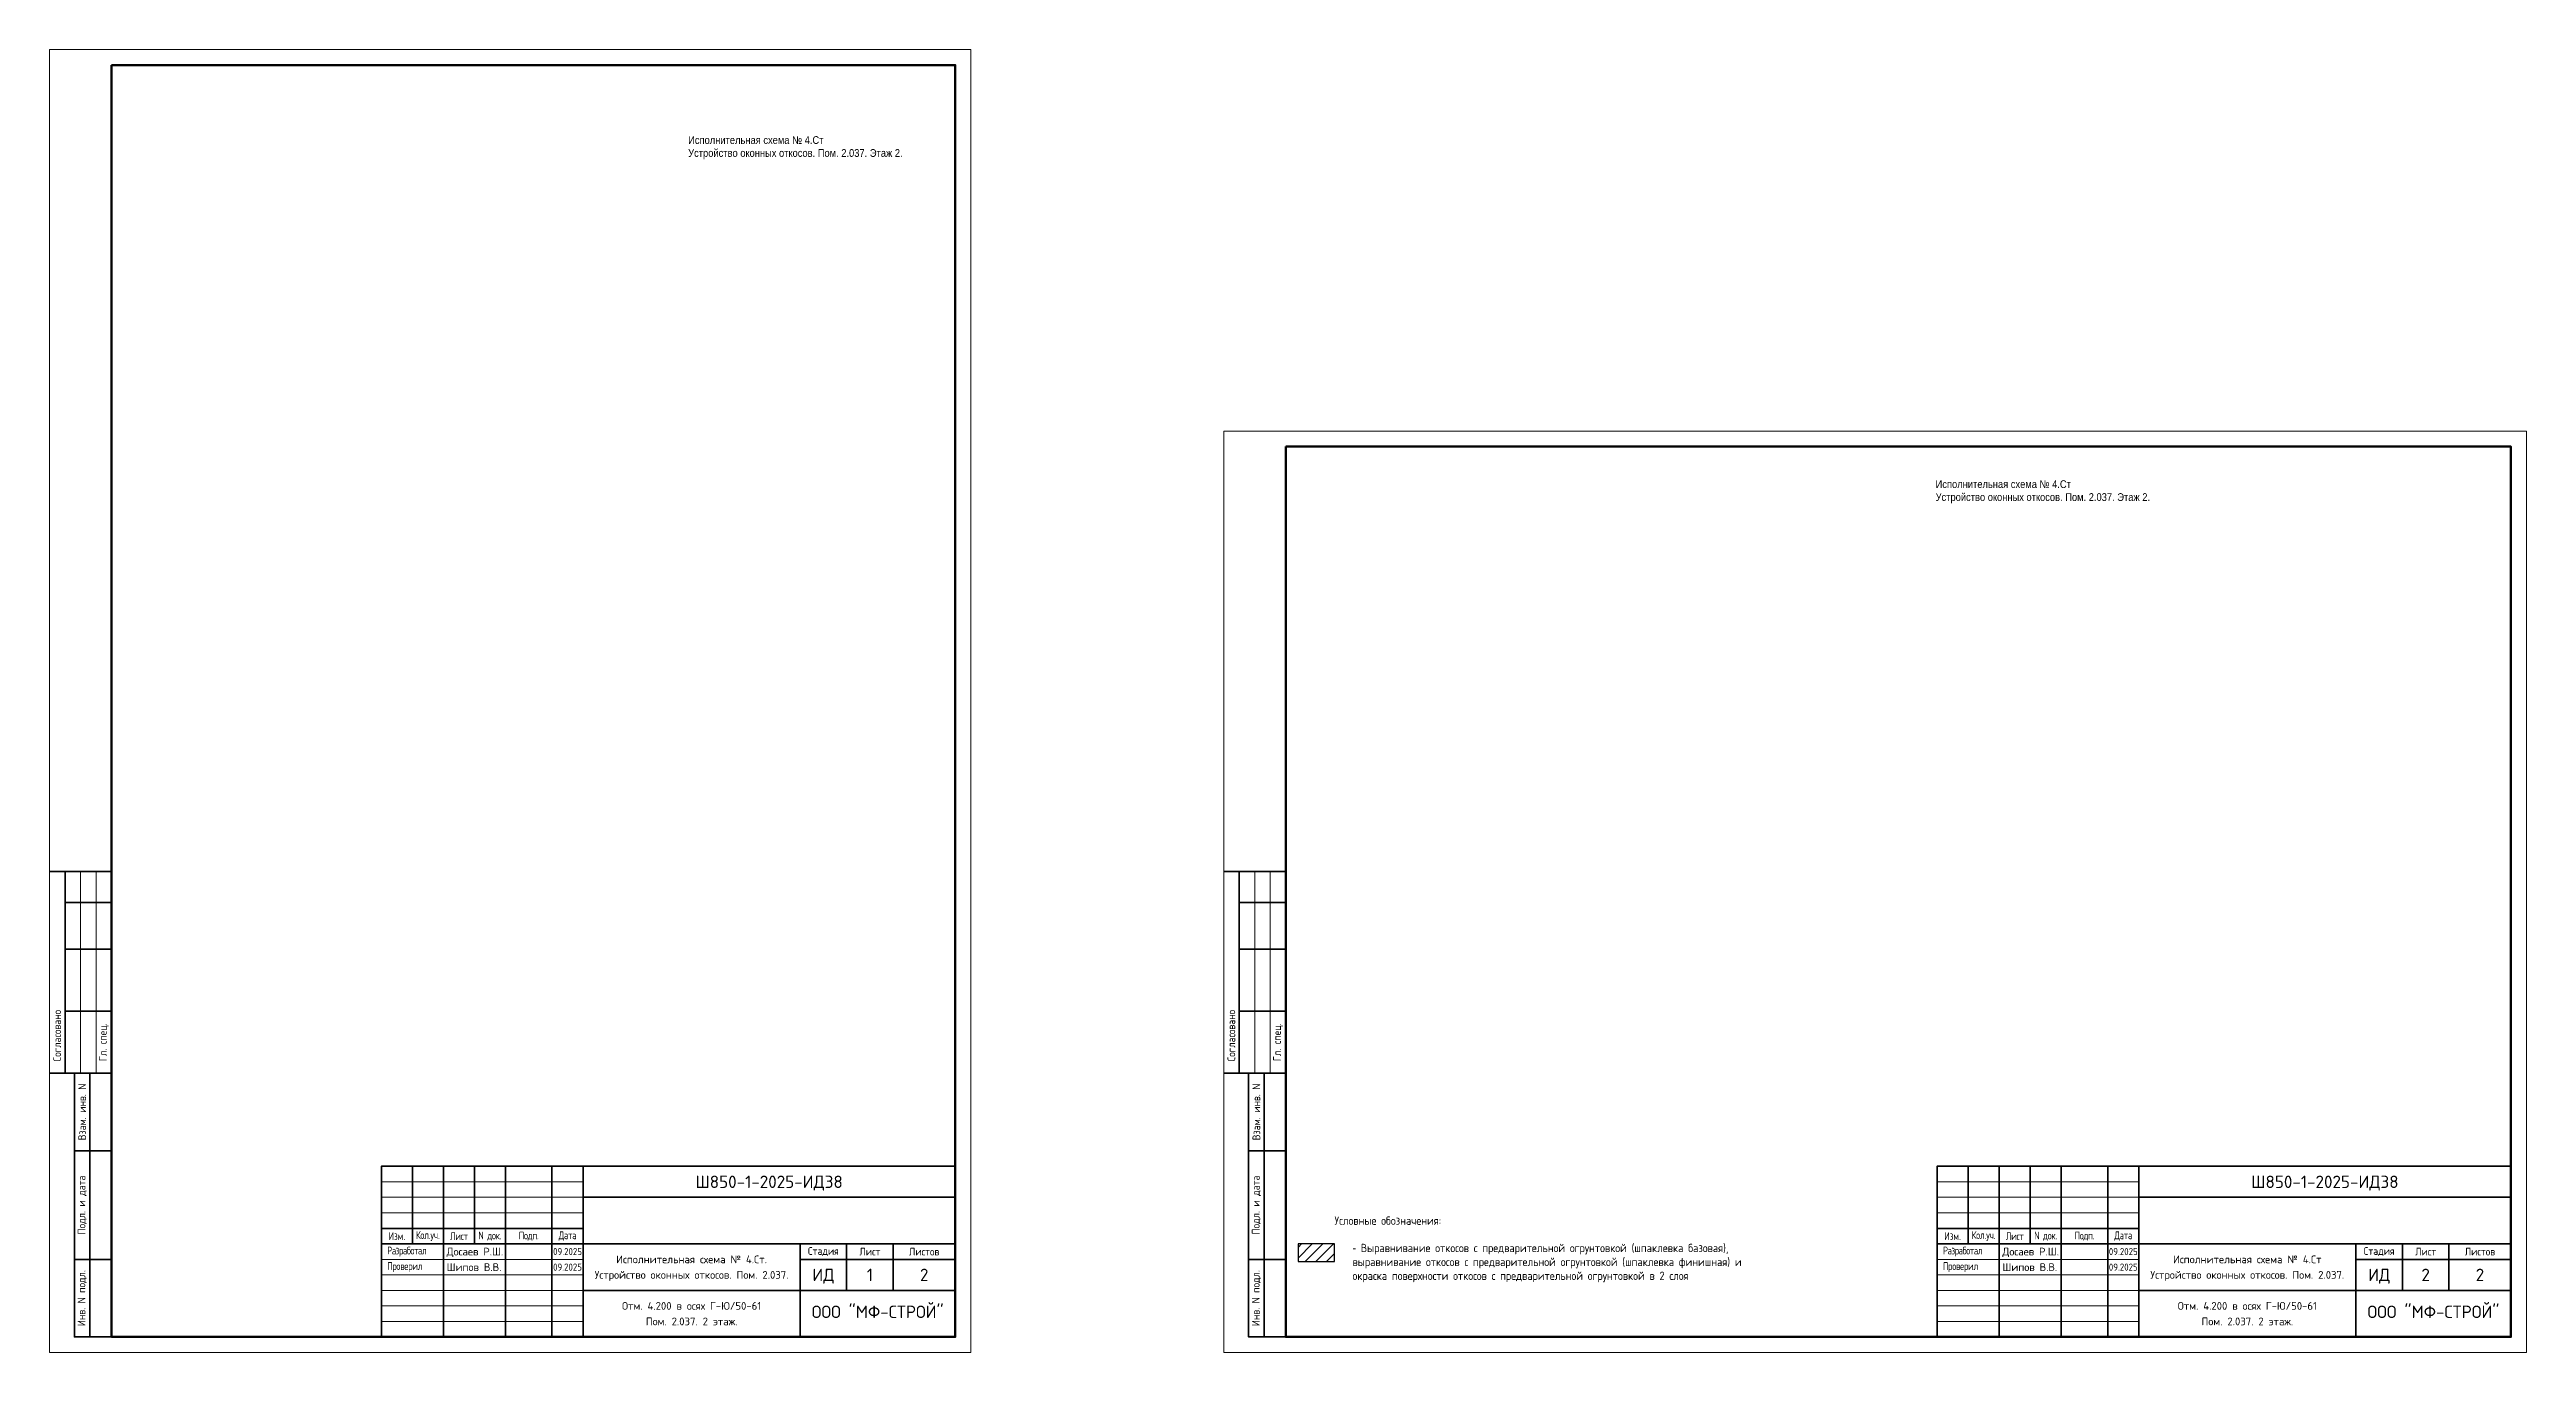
# Paper-space layout 'Step 4' of a CAD drawing. Header units: millimetres. Extents: x -146 to 652, y 273 to 693.
import ezdxf
from ezdxf.enums import TextEntityAlignment as Align

# ---------------------------------------------------------------- set-up
doc = ezdxf.new("R2018")
doc.units = ezdxf.units.MM
doc.layers.add('ВЭ', color=7, linetype='Continuous', lineweight=15, plot=False)
doc.layers.add('Условные обозначения', color=90, linetype='Continuous')
doc.styles.get("Standard").update_dxf_attribs({"font": 'arial.ttf'})
doc.styles.add('СПДС', font='isocpeur.ttf', dxfattribs={"width": 0.9})

# ---------------------------------------------------------------- blocks, each defined once
blk = doc.blocks.new('*U62')
at = {"lineweight": 0}
blk.add_lwpolyline([(-292, -5), (5, -5), (5, 415), (-292, 415)], close=True, dxfattribs=at)
at = {"color": 0, "linetype": 'Continuous', "lineweight": 50}
blk.add_lwpolyline([(-272, 410), (0, 410), (0, 0), (-272, 0)], close=True, dxfattribs=at)
at = {"lineweight": 35}
for points in [[(-272, 150), (-292, 150)], [(-287, 85), (-287, 150)], [(-272, 140), (-287, 140)], [(-272, 125), (-287, 125)], [(-272, 105), (-287, 105)], [(-272, 85), (-292, 85)], [(-272, 85), (-284, 85), (-284, 0), (-272, 0)], [(-279, 0), (-279, 85)], [(-272, 60), (-284, 60)], [(-175, 55), (-175, 30)], [(-165, 55), (-165, 0)], [(-155, 55), (-155, 30)], [(-145, 55), (-145, 0)], [(-130, 55), (-130, 0)], [(-120, 55), (-120, 0)], [(-120, 45), (0, 45)], [(-185, 35), (-120, 35)], [(-272, 25), (-284, 25)], [(-185, 30), (0, 30)], [(-50, 30), (-50, 0)], [(-50, 25), (0, 25)], [(-35, 30), (-35, 15)], [(-20, 30), (-20, 15)], [(-120, 15), (0, 15)]]:
    blk.add_lwpolyline(points, dxfattribs=at)
at = {"lineweight": 18}
for points in [[(-282, 85), (-282, 150)], [(-277, 85), (-277, 150)], [(-185, 50), (-120, 50)], [(-185, 45), (-120, 45)], [(-185, 40), (-120, 40)], [(-185, 25), (-120, 25)], [(-185, 20), (-120, 20)], [(-185, 15), (-120, 15)], [(-185, 10), (-120, 10)], [(-185, 5), (-120, 5)]]:
    blk.add_lwpolyline(points, dxfattribs=at)
at = {"lineweight": 35}
blk.add_lwpolyline([(-185, 0), (0, 0), (0, 55), (-185, 55)], close=True, dxfattribs=at)
at = {"lineweight": 0}
blk.add_lwpolyline([(0, -5), (5, -5), (5, 0)], dxfattribs=at)
at = {"lineweight": -2, "char_height": 2.5, "attachment_point": 5, "rotation": 90, "style": 'СПДС'}
for s, insert, width in [('Согласовано', (-289.56, 97.1), 19.9913), ('Гл. спец.', (-274.5, 95), 19.9913), ('Взам. инв. N', (-281.5, 72.5), 24.9913), ('Подл. и дата', (-281.5, 42.5), 34.9913), ('Инв. N подл.', (-281.5, 12.5), 24.9913)]:
    blk.add_mtext(s, dxfattribs=dict(at, insert=insert, width=width))
at = {"lineweight": -2, "char_height": 2.5, "style": 'СПДС'}
for s, insert, width, attachment_point in [('{\\W0.8;Изм}.', (-180, 32.5), 10, 5), ('{\\W0.8;\\T0.95;Кол.уч}.', (-170, 32.5), 10, 5), ('{\\W0.8;\\T0.95;Лист}', (-160, 32.5), 10, 5), ('{\\W0.8;\\T0.95;N док.}', (-150, 32.5), 10, 5), ('{\\W0.8;\\T0.95;Подп.}', (-137.5, 32.5), 15, 5), ('{\\W0.8;\\T0.95;Дата}', (-125, 32.5), 10, 5), ('{\\W0.8;\\T0.9;Разработал}', (-183.15, 27.5), 17.9525, 4), ('{\\W0.8;\\T0.95;Проверил}', (-183.15, 22.5), 17.9525, 4), ('Стадия', (-42.5, 27.5), 15, 5), ('Лист', (-27.5, 27.5), 15, 5), ('Листов', (-10, 27.5), 20, 5)]:
    blk.add_mtext(s, dxfattribs=dict(at, insert=insert, width=width, attachment_point=attachment_point))
at = {"lineweight": 30, "width": 0.9, "flags": 104}
blk.add_attdef('ШАПКА', text='', height=3, dxfattribs=at).set_placement((-135, 281), align=Align.MIDDLE_CENTER)
at = {"style": 'СПДС'}
for tag, height, p in [('ШИФР_ПРОЕКТА', 4, (-60, 50)), ('НАИМЕНОВАНИЕ_ОБЪЕКТА', 2.5, (-85, 25)), ('НАИМЕНОВАНИЕ_ОБЪЕКТА2', 2.5, (-85, 20)), ('СТАДИЯ', 4, (-42.5, 20)), ('ЛИСТ_первый', 4, (-27.5, 20)), ('ЛИСТОВ', 4, (-10, 20)), ('НАИМЕНОВАНИЕ_ЧЕРТЕЖА1', 2.5, (-85, 10)), ('ОРГАНИЗАЦИЯ_РАЗРАБОТЧИК1', 4, (-25, 8.09)), ('НАИМЕНОВАНИЕ_ЧЕРТЕЖА2', 2.5, (-85, 5))]:
    blk.add_attdef(tag, text='', height=height, dxfattribs=at).set_placement(p, align=Align.MIDDLE_CENTER)
for tag, p in [('РАЗРАБОТЧИК', (-163.97, 27.5)), ('РУК.ГРУППЫ', (-163.97, 22.5))]:
    blk.add_attdef(tag, text='', height=2.5, dxfattribs=at).set_placement(p, align=Align.MIDDLE_LEFT)
at = {"style": 'СПДС', "width": 0.9}
for p in [(-129.65, 26.37), (-129.65, 21.37)]:
    blk.add_attdef('ДАТА', p, '', height=2.3, dxfattribs=at)
blk = doc.blocks.new('*U61')
at = {"lineweight": 0}
blk.add_lwpolyline([(-415, -5), (5, -5), (5, 292), (-415, 292)], close=True, dxfattribs=at)
at = {"color": 0, "linetype": 'Continuous', "lineweight": 50}
blk.add_lwpolyline([(-395, 287), (0, 287), (0, 0), (-395, 0)], close=True, dxfattribs=at)
at = {"lineweight": 35}
for points in [[(-395, 150), (-415, 150)], [(-410, 85), (-410, 150)], [(-395, 140), (-410, 140)], [(-395, 125), (-410, 125)], [(-395, 105), (-410, 105)], [(-395, 85), (-415, 85)], [(-395, 85), (-407, 85), (-407, 0), (-395, 0)], [(-402, 0), (-402, 85)], [(-395, 60), (-407, 60)], [(-175, 55), (-175, 30)], [(-165, 55), (-165, 0)], [(-155, 55), (-155, 30)], [(-145, 55), (-145, 0)], [(-130, 55), (-130, 0)], [(-120, 55), (-120, 0)], [(-120, 45), (0, 45)], [(-185, 35), (-120, 35)], [(-395, 25), (-407, 25)], [(-185, 30), (0, 30)], [(-50, 30), (-50, 0)], [(-50, 25), (0, 25)], [(-35, 30), (-35, 15)], [(-20, 30), (-20, 15)], [(-120, 15), (0, 15)]]:
    blk.add_lwpolyline(points, dxfattribs=at)
at = {"lineweight": 18}
for points in [[(-405, 85), (-405, 150)], [(-400, 85), (-400, 150)], [(-185, 50), (-120, 50)], [(-185, 45), (-120, 45)], [(-185, 40), (-120, 40)], [(-185, 25), (-120, 25)], [(-185, 20), (-120, 20)], [(-185, 15), (-120, 15)], [(-185, 10), (-120, 10)], [(-185, 5), (-120, 5)]]:
    blk.add_lwpolyline(points, dxfattribs=at)
at = {"lineweight": 35}
blk.add_lwpolyline([(-185, 0), (0, 0), (0, 55), (-185, 55)], close=True, dxfattribs=at)
at = {"lineweight": 0}
blk.add_lwpolyline([(0, -5), (5, -5), (5, 0)], dxfattribs=at)
at = {"lineweight": -2, "char_height": 2.5, "attachment_point": 5, "rotation": 90, "style": 'СПДС'}
for s, insert, width in [('Согласовано', (-412.56, 97.1), 19.9913), ('Гл. спец.', (-397.5, 95), 19.9913), ('Взам. инв. N', (-404.5, 72.5), 24.9913), ('Подл. и дата', (-404.5, 42.5), 34.9913), ('Инв. N подл.', (-404.5, 12.5), 24.9913)]:
    blk.add_mtext(s, dxfattribs=dict(at, insert=insert, width=width))
at = {"lineweight": -2, "char_height": 2.5, "style": 'СПДС'}
for s, insert, width, attachment_point in [('{\\W0.8;Изм}.', (-180, 32.5), 10, 5), ('{\\W0.8;\\T0.95;Кол.уч}.', (-170, 32.5), 10, 5), ('{\\W0.8;\\T0.95;Лист}', (-160, 32.5), 10, 5), ('{\\W0.8;\\T0.95;N док.}', (-150, 32.5), 10, 5), ('{\\W0.8;\\T0.95;Подп.}', (-137.5, 32.5), 15, 5), ('{\\W0.8;\\T0.95;Дата}', (-125, 32.5), 10, 5), ('{\\W0.8;\\T0.9;Разработал}', (-183.15, 27.5), 17.9525, 4), ('{\\W0.8;\\T0.95;Проверил}', (-183.15, 22.5), 17.9525, 4), ('Стадия', (-42.5, 27.5), 15, 5), ('Лист', (-27.5, 27.5), 15, 5), ('Листов', (-10, 27.5), 20, 5)]:
    blk.add_mtext(s, dxfattribs=dict(at, insert=insert, width=width, attachment_point=attachment_point))
at = {"lineweight": 30, "width": 0.9, "flags": 104}
blk.add_attdef('ШАПКА', text='', height=3, dxfattribs=at).set_placement((-135, 281), align=Align.MIDDLE_CENTER)
at = {"style": 'СПДС'}
for tag, height, p in [('ШИФР_ПРОЕКТА', 4, (-60, 50)), ('НАИМЕНОВАНИЕ_ОБЪЕКТА', 2.5, (-85, 25)), ('НАИМЕНОВАНИЕ_ОБЪЕКТА2', 2.5, (-85, 20)), ('СТАДИЯ', 4, (-42.5, 20)), ('ЛИСТ_первый', 4, (-27.5, 20)), ('ЛИСТОВ', 4, (-10, 20)), ('НАИМЕНОВАНИЕ_ЧЕРТЕЖА1', 2.5, (-85, 10)), ('ОРГАНИЗАЦИЯ_РАЗРАБОТЧИК1', 4, (-25, 8.09)), ('НАИМЕНОВАНИЕ_ЧЕРТЕЖА2', 2.5, (-85, 5))]:
    blk.add_attdef(tag, text='', height=height, dxfattribs=at).set_placement(p, align=Align.MIDDLE_CENTER)
for tag, p in [('РАЗРАБОТЧИК', (-163.97, 27.5)), ('РУК.ГРУППЫ', (-163.97, 22.5))]:
    blk.add_attdef(tag, text='', height=2.5, dxfattribs=at).set_placement(p, align=Align.MIDDLE_LEFT)
at = {"style": 'СПДС', "width": 0.9}
for p in [(-129.65, 26.37), (-129.65, 21.37)]:
    blk.add_attdef('ДАТА', p, '', height=2.3, dxfattribs=at)

psp = doc.layouts.new('Step 4')

# ---------------------------------------------------------------- hatches: boundary and pattern name
at = {"layer": 'Условные обозначения'}
h = psp.add_hatch(dxfattribs=at)
h.set_pattern_fill('ANSI31', color=4, scale=0.767323)
h.set_pattern_definition([(45, (-308.9236, 406.8913), (-1.722688, 1.722688), [])])
h.paths.add_polyline_path([(256.21, 308.21), (256.21, 302.47), (267.97, 302.47), (267.97, 308.21)])

# ---------------------------------------------------------------- linework, layer by layer
at = {"layer": 'Условные обозначения', "color": 18, "true_color": 0x000000}
psp.add_lwpolyline([(256.21, 302.47), (267.97, 302.47), (267.97, 308.21), (256.21, 308.21)], close=True, dxfattribs=at)

# ---------------------------------------------------------------- block references
ref = psp.add_blockref('*U62', (145.67, 278.2))
ref.add_attrib('СТАДИЯ', 'ИД', dxfattribs={"height": 4, "style": 'СПДС'}).set_placement((103.17, 298.2), align=Align.MIDDLE_CENTER)
ref.add_attrib('ЛИСТ_первый', '1', dxfattribs={"height": 4, "style": 'СПДС'}).set_placement((118.17, 298.2), align=Align.MIDDLE_CENTER)
ref.add_attrib('ЛИСТОВ', '2', dxfattribs={"height": 4, "style": 'СПДС'}).set_placement((135.67, 298.2), align=Align.MIDDLE_CENTER)
ref.add_attrib('ШИФР_ПРОЕКТА', 'Ш850-1-2025-ИД38', dxfattribs={"height": 4, "style": 'СПДС'}).set_placement((85.67, 328.2), align=Align.MIDDLE_CENTER)
ref.add_attrib('НАИМЕНОВАНИЕ_ОБЪЕКТА', 'Исполнительная схема № 4.Ст.', dxfattribs={"height": 2.5, "style": 'СПДС'}).set_placement((60.67, 303.2), align=Align.MIDDLE_CENTER)
ref.add_attrib('НАИМЕНОВАНИЕ_ОБЪЕКТА2', 'Устройство оконных откосов. Пом. 2.037.', dxfattribs={"height": 2.5, "style": 'СПДС'}).set_placement((60.67, 298.2), align=Align.MIDDLE_CENTER)
ref.add_attrib('НАИМЕНОВАНИЕ_ЧЕРТЕЖА1', 'Отм. 4.200 в осях Г-Ю/50-61', dxfattribs={"height": 2.5, "style": 'СПДС'}).set_placement((60.67, 288.2), align=Align.MIDDLE_CENTER)
ref.add_attrib('НАИМЕНОВАНИЕ_ЧЕРТЕЖА2', 'Пом. 2.037. 2 этаж.', dxfattribs={"height": 2.5, "style": 'СПДС'}).set_placement((60.67, 283.2), align=Align.MIDDLE_CENTER)
ref.add_attrib('ОРГАНИЗАЦИЯ_РАЗРАБОТЧИК1', 'ООО "МФ-СТРОЙ"', dxfattribs={"height": 4, "style": 'СПДС'}).set_placement((120.67, 286.29), align=Align.MIDDLE_CENTER)
ref.add_attrib('РАЗРАБОТЧИК', 'Досаев Р.Ш.', dxfattribs={"height": 2.5, "style": 'СПДС'}).set_placement((-18.3, 305.7), align=Align.MIDDLE_LEFT)
ref.add_attrib('РУК.ГРУППЫ', 'Шипов В.В.', dxfattribs={"height": 2.5, "style": 'СПДС'}).set_placement((-18.3, 300.7), align=Align.MIDDLE_LEFT)
ref.add_attrib('ДАТА', '09.2025', (16.02, 304.56), dxfattribs={"height": 2.3, "style": 'СПДС', "width": 0.9})
ref.add_attrib('ДАТА', '09.2025', (16.02, 299.56), dxfattribs={"height": 2.3, "style": 'СПДС', "width": 0.9})
lines = psp.add_mtext('\\W0.9000;Исполнительная схема № 4.Ст\\PУстройство оконных откосов. Пом. 2.037. Этаж 2.', dxfattribs={"insert": (59.57, 665.27), "char_height": 2.5, "attachment_point": 1})
ref.add_attrib('ШАПКА', '', (59.57, 665.27), dxfattribs={"flags": 104}).embed_mtext(lines)
ref = psp.add_blockref('*U61', (647.27, 278.2))
ref.add_attrib('СТАДИЯ', 'ИД', dxfattribs={"height": 4, "style": 'СПДС'}).set_placement((604.77, 298.2), align=Align.MIDDLE_CENTER)
ref.add_attrib('ЛИСТ_первый', '2', dxfattribs={"height": 4, "style": 'СПДС'}).set_placement((619.77, 298.2), align=Align.MIDDLE_CENTER)
ref.add_attrib('ЛИСТОВ', '2', dxfattribs={"height": 4, "style": 'СПДС'}).set_placement((637.27, 298.2), align=Align.MIDDLE_CENTER)
ref.add_attrib('ШИФР_ПРОЕКТА', 'Ш850-1-2025-ИД38', dxfattribs={"height": 4, "style": 'СПДС'}).set_placement((587.27, 328.2), align=Align.MIDDLE_CENTER)
ref.add_attrib('НАИМЕНОВАНИЕ_ОБЪЕКТА', 'Исполнительная схема № 4.Ст', dxfattribs={"height": 2.5, "style": 'СПДС'}).set_placement((562.27, 303.2), align=Align.MIDDLE_CENTER)
ref.add_attrib('НАИМЕНОВАНИЕ_ОБЪЕКТА2', 'Устройство оконных откосов. Пом. 2.037.', dxfattribs={"height": 2.5, "style": 'СПДС'}).set_placement((562.27, 298.2), align=Align.MIDDLE_CENTER)
ref.add_attrib('НАИМЕНОВАНИЕ_ЧЕРТЕЖА1', 'Отм. 4.200 в осях Г-Ю/50-61', dxfattribs={"height": 2.5, "style": 'СПДС'}).set_placement((562.27, 288.2), align=Align.MIDDLE_CENTER)
ref.add_attrib('НАИМЕНОВАНИЕ_ЧЕРТЕЖА2', 'Пом. 2.037. 2 этаж.', dxfattribs={"height": 2.5, "style": 'СПДС'}).set_placement((562.27, 283.2), align=Align.MIDDLE_CENTER)
ref.add_attrib('ОРГАНИЗАЦИЯ_РАЗРАБОТЧИК1', 'ООО "МФ-СТРОЙ"', dxfattribs={"height": 4, "style": 'СПДС'}).set_placement((622.27, 286.29), align=Align.MIDDLE_CENTER)
ref.add_attrib('РАЗРАБОТЧИК', 'Досаев Р.Ш.', dxfattribs={"height": 2.5, "style": 'СПДС'}).set_placement((483.3, 305.7), align=Align.MIDDLE_LEFT)
ref.add_attrib('РУК.ГРУППЫ', 'Шипов В.В.', dxfattribs={"height": 2.5, "style": 'СПДС'}).set_placement((483.3, 300.7), align=Align.MIDDLE_LEFT)
ref.add_attrib('ДАТА', '09.2025', (517.62, 304.56), dxfattribs={"height": 2.3, "style": 'СПДС', "width": 0.9})
ref.add_attrib('ДАТА', '09.2025', (517.62, 299.56), dxfattribs={"height": 2.3, "style": 'СПДС', "width": 0.9})
lines = psp.add_mtext('\\W0.9000;Исполнительная схема № 4.Ст \\PУстройство оконных откосов. Пом. 2.037. Этаж 2.', dxfattribs={"insert": (461.77, 554.35), "char_height": 2.5, "attachment_point": 1})
ref.add_attrib('ШАПКА', '', (461.77, 554.35), dxfattribs={"flags": 104}).embed_mtext(lines)

# ---------------------------------------------------------------- texts
at = {"layer": 'Условные обозначения', "color": 18, "true_color": 0x000000, "char_height": 2.6856, "attachment_point": 1, "style": 'СПДС'}
for s, width, insert in [('Условные обозначения:', 34.5864, (267.97, 317.02)), ('‐ Выравнивание откосов с предварительной огрунтовкой (шпаклевка базовая),\\Pвыравнивание откосов с предварительной огрунтовкой (шпаклевка финишная) и \\Pокраска поверхности откосов с предварительной огрунтовкой в 2 слоя', 127.1387, (273.77, 308.21))]:
    psp.add_mtext_dynamic_manual_height_columns(s, width=width, gutter_width=9.59, heights=[0], dxfattribs=dict(at, insert=insert))

# ---------------------------------------------------------------- viewports
at = {"layer": 'ВЭ'}
psp.add_viewport(center=(9.67, 483.2), size=(272, 410), view_center_point=(30240.79, -62968.76), view_height=41000, dxfattribs=at)
at = {"layer": 'ВЭ', "view_target_point": (147051.62, 3429.7)}
psp.add_viewport(center=(449.77, 421.7), size=(395, 287), view_center_point=(36109.15, -46785.78), view_height=28700.0001, status=3, dxfattribs=at)

doc.saveas('drawing.dxf')
